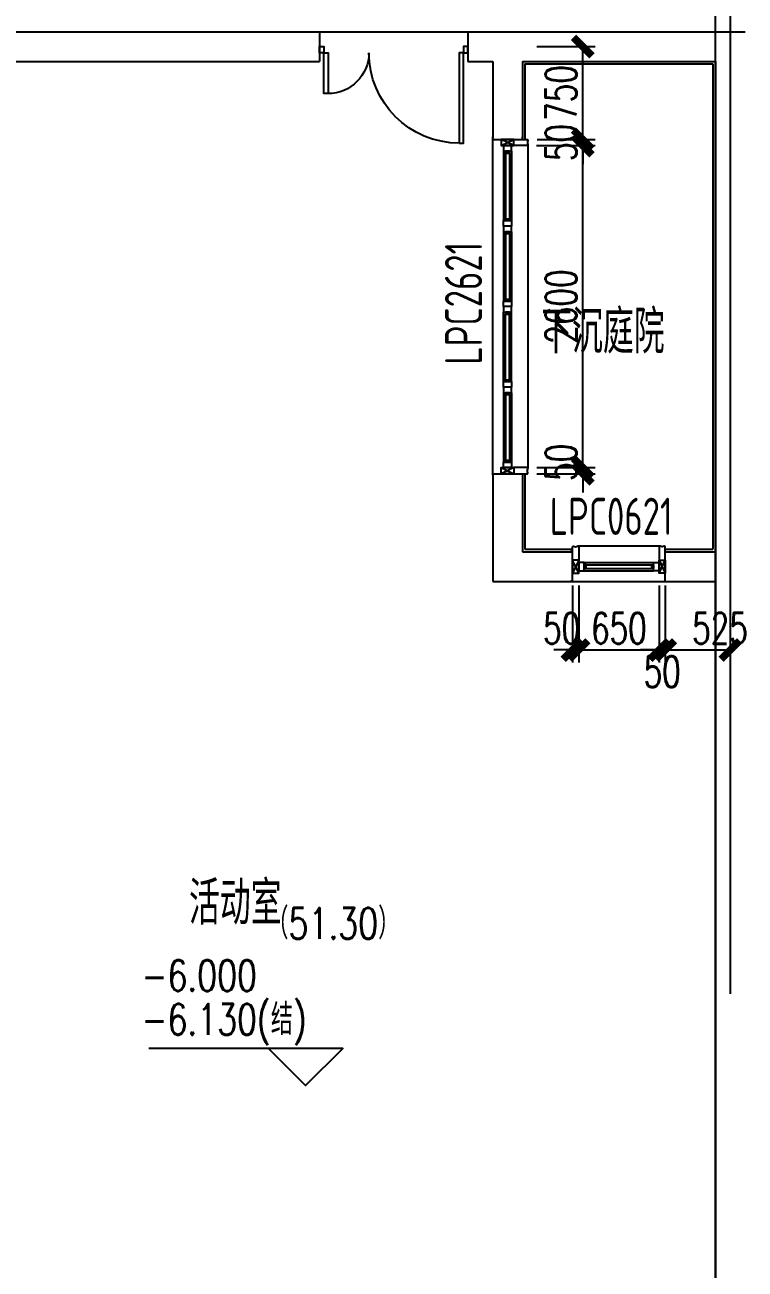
# Model space of a CAD drawing. Extents: x 296441 to 853063, y 459050 to 1117990.
# Drawn here: x 831123 to 836943, y 875658 to 885706 of the extents above; entities that cross this region are included whole.
import ezdxf

# ---------------------------------------------------------------- set-up
doc = ezdxf.new("R2010")
doc.units = 0
doc.header["$LTSCALE"] = 1000
doc.linetypes.add('20-GRID$0$CENTER2', pattern=[28.575, 19.05, -3.175, 3.175, -3.175])
for name, color, linetype in [('20-GRID$0$G-GRID', 8, '20-GRID$0$CENTER2'), ('20-PLAN-BS01-P$0$$2$A-ANNO-LEVL-TEXT', 255, 'Continuous'), ('20-PLAN-BS01-P$0$G-XREF', 2, 'Continuous'), ('BSMT-PLAN-BS01$0$A-WALL', 1, 'Continuous'), ('BSMT-PLAN-BS01$0$BSMT-PLAN-BS01-P$0$A-WALL', 1, 'Continuous'), ('DZ-PLAN-MAIN-FL01$0$A-WIND-IDEN', 33, 'Continuous'), ('E-TEXT-BS01-MI-20$0$A-ANNO-LEVL', 3, 'Continuous'), ('E-TEXT-BS01-MI-20$0$A-ANNO-LEVL-TEXT', 255, 'Continuous'), ('E-TEXT-BS01-MI-20$0$A-ROOM-IDEN', 4, 'Continuous'), ('E1-BS01-20$0$A-DOOR', 4, 'Continuous'), ('E1-BS01-20$0$A-FLOR', 23, 'Continuous'), ('E1-BS01-20$0$A-OVLK', 140, 'Continuous'), ('E1-BS01-20$0$A-SECT-WIND', 155, 'Continuous'), ('E1-BS01-20$0$A-SECT-WOOD', 17, 'Continuous'), ('E1-BS01-20$0$A-WALL', 1, 'Continuous'), ('E1-BS01-20$0$A-WALL-FNSH', 6, 'Continuous'), ('E1-BS01-20$0$G-XREF', 2, 'Continuous'), ('G-XREF', 2, 'Continuous'), ('menchuangtao1$0$A-DETL-STONE', 42, 'Continuous'), ('menchuangtao1$0$A-WALL', 1, 'Continuous'), ('menchuangtao1$0$A_CUR_FRAME', 112, 'Continuous'), ('ZT0_默认图层-----PM、LM、DY、JD', 7, 'Continuous'), ('ZT1_Dim---标注---PM、LM、DY、JD', 252, 'Continuous')]:
    doc.layers.add(name, color=color, linetype=linetype)
doc.styles.add('20-PLAN-BS01-P$0$$2$GOA_01_thin_0.75', font='romans.shx', dxfattribs={"width": 0.75, "bigfont": 'hzdx.shx'})
doc.styles.add('E-TEXT-BS01-MI-20$0$GOA_01_thin_0.75', font='romans.shx', dxfattribs={"width": 0.75, "bigfont": 'hzdx.shx'})
doc.styles.get("Standard").update_dxf_attribs({"font": 'gbenor.shx', "bigfont": 'gbcbig.shx'})
doc.styles.add('ZT-DIMSTYLE', font='ROMANS.shx', dxfattribs={"width": 0.7, "bigfont": 'CHINESE.shx'})
doc.dimstyles.new('ZT-DIM100', dxfattribs={"dimscale": 100, "dimtxt": 2.5, "dimasz": 1.5, "dimexe": 1, "dimexo": 1, "dimgap": 0.5, "dimtad": 1, "dimdec": 0, "dimdsep": 46, "dimtxsty": 'ZT-DIMSTYLE', "dimblk": 'ARCHTICK', "dimcen": 2.5, "dimclrd": 175, "dimclre": 175, "dimclrt": 7, "dimazin": 2, "dimtfac": 1, "dimtix": 1, "dimtmove": 2, "dimatfit": 3, "dimfxl": 0, "dimarcsym": 0})

# ---------------------------------------------------------------- blocks, each defined once
blk = doc.blocks.new('E-TEXT-BS01-MI-20')
at = {"layer": 'E-TEXT-BS01-MI-20$0$A-ANNO-LEVL'}
blk.add_lwpolyline([(-3732, 3609), (-3432, 3309), (-3132, 3609), (-4698, 3609)], dxfattribs=at)
at = {"layer": 'E-TEXT-BS01-MI-20$0$A-ANNO-LEVL-TEXT', "style": 'E-TEXT-BS01-MI-20$0$GOA_01_thin_0.75', "width": 0.75}
for s, p in [('-6.000', (-4757, 4073)), ('-6.130(结)', (-4757, 3719))]:
    blk.add_text(s, height=250, dxfattribs=at).set_placement(p)
at = {"layer": 'E-TEXT-BS01-MI-20$0$A-ROOM-IDEN', "style": 'E-TEXT-BS01-MI-20$0$GOA_01_thin_0.75', "width": 0.75}
for s, p in [('下沉庭院', (-1528, 9221)), ('活动室', (-4374, 4609))]:
    blk.add_text(s, height=350, dxfattribs=at).set_placement(p)
blk = doc.blocks.new('*U1568')
at = {"layer": 'E1-BS01-20$0$A-SECT-WIND'}
for p, q in [((45, 32.5), (605, 32.5)), ((60, 15), (590, 15)), ((45, -32.5), (605, -32.5)), ((60, -15), (590, -15))]:
    blk.add_line(p, q, dxfattribs=at)
at = {"layer": 'E1-BS01-20$0$A-SECT-WOOD'}
for points in [[(0, 32.5), (45, 32.5), (45, -32.5), (0, -32.5)], [(60, 15), (60, -15), (45, -15), (45, 15)], [(590, 15), (590, -15), (605, -15), (605, 15)], [(650, 32.5), (605, 32.5), (605, -32.5), (650, -32.5)]]:
    blk.add_lwpolyline(points, close=True, dxfattribs=at)
blk = doc.blocks.new('menchuangtao1')
at = {"layer": 'menchuangtao1$0$A-DETL-STONE'}
blk.add_lwpolyline([(-10, -52), (-10, -159, -0.471625), (-15, -162, -0.528396), (-19, -165, 0.241692), (-51, -165, -0.528396), (-55, -162, -0.471625), (-60, -159), (-60, -52)], format="xyb", close=True, dxfattribs=at)
at = {"layer": 'menchuangtao1$0$A-WALL'}
for p, q in [((-10, 120), (-10, -120)), ((-10, 120), (10, 120)), ((-10, -120), (10, -120))]:
    blk.add_line(p, q, dxfattribs=at)
at = {"layer": 'menchuangtao1$0$A_CUR_FRAME'}
for p, q in [((-60, -52), (-10, 52)), ((-60, 52), (-10, -52))]:
    blk.add_line(p, q, dxfattribs=at)
blk.add_lwpolyline([(-10, -52), (-10, 52), (-60, 52), (-60, -52)], close=True, dxfattribs=at)
blk = doc.blocks.new('E1-BS01-20$0$door-dixiashi-1200')
for points in [[(0, 0), (35, 0), (35, -50), (0, -50)], [(1200, 0), (1165, 0), (1165, -50), (1200, -50)], [(70, -780), (35, -780), (35, -50), (70, -50)], [(1130, -380), (1165, -380), (1165, -50), (1130, -50)]]:
    blk.add_lwpolyline(points, close=True)
for centre, radius, start, end in [((70, -50), 730, 270, 0), ((1130, -50), 330, 180, 270)]:
    blk.add_arc(centre, radius, start, end)
blk = doc.blocks.new('YQ121111477')
at = {"layer": '20-GRID$0$G-GRID'}
blk.add_line((68700, 31320.2), (68700, 938.6), dxfattribs=at)
at = {"layer": 'BSMT-PLAN-BS01$0$A-WALL', "color": 1, "elevation": -0.2}
blk.add_lwpolyline([(68580, 1340.2), (68580, 21940.2)], dxfattribs=at)
at = {"layer": 'BSMT-PLAN-BS01$0$BSMT-PLAN-BS01-P$0$A-WALL', "color": 1, "elevation": -0.2}
blk.add_lwpolyline([(68580, 1340.2), (68580, 21940.2)], dxfattribs=at)
at = {"layer": 'E1-BS01-20$0$A-FLOR'}
blk.add_line((65380, 20040.2, 0), (66580, 20040.2, 0), dxfattribs=at)
at = {"layer": 'E1-BS01-20$0$A-OVLK'}
for p, q in [((66780, 16460.2, 0), (66780, 19180.2, 0)), ((67065, 19128.3, 0), (67065, 16512.3, 0)), ((68133.1, 15885.2, 0), (67466.9, 15885.2, 0)), ((67415, 15600.2, 0), (68185, 15600.2, 0))]:
    blk.add_line(p, q, dxfattribs=at)
at = {"layer": 'E1-BS01-20$0$A-WALL'}
for p, q in [((59220, 20040.2, 0), (65380, 20040.2, 0)), ((65380, 20040.2, 0), (65380, 19800.2, 0)), ((66580, 20040.2, 0), (66580, 19800.2, 0)), ((66580, 20040.2, 0), (66780, 20040.2, 0)), ((66780, 20040.2, 0), (68820, 20040.2, 0)), ((59220, 19800.2, 0), (65380, 19800.2, 0)), ((66580, 19800.2, 0), (66780, 19800.2, 0)), ((66780, 19800.2, 0), (66780, 19180.2, 0)), ((67020, 19800.2, 0), (68580, 19800.2, 0)), ((67020, 19800.2, 0), (67020, 19180.2, 0)), ((68580, 19800.2, 0), (68580, 15840.2, 0)), ((66780, 16460.2, 0), (66780, 15600.2, 0)), ((67020, 16460.2, 0), (67020, 15840.2, 0)), ((67020, 15840.2, 0), (67415, 15840.2, 0)), ((68185, 15840.2, 0), (68580, 15840.2, 0)), ((68580, 15840.2, 0), (68580, 4740.2, 0)), ((66780, 15600.2, 0), (67415, 15600.2, 0)), ((68185, 15600.2, 0), (68580, 15600.2, 0))]:
    blk.add_line(p, q, dxfattribs=at)
at = {"layer": 'E1-BS01-20$0$A-WALL-FNSH'}
for p, q in [((67040, 19780.2, 0), (68560, 19780.2, 0)), ((67040, 19780.2, 0), (67040, 19170.2, 0)), ((68560, 19780.2, 0), (68560, 15860.2, 0)), ((67040, 16470.2, 0), (67040, 15860.2, 0)), ((67040, 15860.2, 0), (67425, 15860.2, 0)), ((68175, 15860.2, 0), (68560, 15860.2, 0))]:
    blk.add_line(p, q, dxfattribs=at)
for p, xscale, rotation in [((66900, 19120.2, 0), -1.000000000000002, 90), ((66900, 18470.2, 0), -1.000000000000002, 90), ((66900, 17170.2, 0), -1.000000000000002, 90), ((67475, 15720.2, 0), -1, 180)]:
    blk.add_blockref('*U1568', p, dxfattribs=dict(xscale=xscale, rotation=rotation))
at = {"rotation": 90}
blk.add_blockref('*U1568', (66900, 17170.2, 0), dxfattribs=at)
at = {"layer": '20-PLAN-BS01-P$0$G-XREF'}
blk.add_blockref('E-TEXT-BS01-MI-20', (68700, 8220.2, 0), dxfattribs=at)
at = {"layer": 'E1-BS01-20$0$A-DOOR', "xscale": -1}
blk.add_blockref('E1-BS01-20$0$door-dixiashi-1200', (66580, 19920.2, 0), dxfattribs=at)
at = {"layer": 'E1-BS01-20$0$G-XREF'}
for p, rotation in [((66900, 19180.2, 0), 90), ((67415, 15720.2, 0), 180)]:
    blk.add_blockref('menchuangtao1', p, dxfattribs=dict(at, rotation=rotation))
for p, xscale, rotation in [((66900, 16460.2, 0), -1.000000000000002, 90), ((68185, 15720.2, 0), -1, 180)]:
    blk.add_blockref('menchuangtao1', p, dxfattribs=dict(at, xscale=xscale, rotation=rotation))
at = {"layer": '20-PLAN-BS01-P$0$$2$A-ANNO-LEVL-TEXT', "style": '20-PLAN-BS01-P$0$$2$GOA_01_thin_0.75', "width": 0.75}
blk.add_text('（51.30）', height=250, dxfattribs=at).set_placement((64952.8, 12713.8, 0))
blk = doc.blocks.new('_ArchTick')
at = {"color": 0, "linetype": 'ByBlock', "const_width": 0.4}
blk.add_lwpolyline([(-0.5, -0.5), (0.5, 0.5)], dxfattribs=at)
blk = doc.blocks.new('*D1729')
at = {"layer": 'Defpoints', "color": 0, "ltscale": 1000, "transparency": 16777216}
for p in [(39037, 4200, 0), (39508, 4200), (39040, 3450)]:
    blk.add_point(p, dxfattribs=at)
at = {"layer": 'ZT1_Dim---标注---PM、LM、DY、JD', "color": 175, "linetype": 'ByBlock', "lineweight": -2, "ltscale": 1000, "transparency": 16777216}
for p, q in [((39137, 4200), (39608, 4200)), ((39508, 3450), (39508, 4200)), ((39140, 3450), (39608, 3450))]:
    blk.add_line(p, q, dxfattribs=at)
at = {"layer": 'ZT1_Dim---标注---PM、LM、DY、JD', "color": 175, "lineweight": -2, "ltscale": 1000, "transparency": 16777216, "xscale": 150, "yscale": 150, "zscale": 150}
for p, rotation in [((39508, 4200), 90), ((39508, 3450), 270)]:
    blk.add_blockref('_ArchTick', p, dxfattribs=dict(at, rotation=rotation))
at = {"layer": 'ZT1_Dim---标注---PM、LM、DY、JD', "color": 7, "ltscale": 1000, "transparency": 16777216, "insert": (39333, 3825), "char_height": 250, "attachment_point": 5, "rotation": 90, "style": 'ZT-DIMSTYLE'}
blk.add_mtext('750', dxfattribs=at)
blk = doc.blocks.new('*D1730')
at = {"layer": 'Defpoints', "color": 0, "ltscale": 1000, "transparency": 16777216}
for p in [(39035, 3400), (39508, 3400), (39037, 800)]:
    blk.add_point(p, dxfattribs=at)
at = {"layer": 'ZT1_Dim---标注---PM、LM、DY、JD', "color": 175, "linetype": 'ByBlock', "lineweight": -2, "ltscale": 1000, "transparency": 16777216}
for p, q in [((39135, 3400), (39608, 3400)), ((39508, 800), (39508, 3400)), ((39137, 800), (39608, 800))]:
    blk.add_line(p, q, dxfattribs=at)
at = {"layer": 'ZT1_Dim---标注---PM、LM、DY、JD', "color": 175, "lineweight": -2, "ltscale": 1000, "transparency": 16777216, "xscale": 150, "yscale": 150, "zscale": 150}
for p, rotation in [((39508, 3400), 90), ((39508, 800), 270)]:
    blk.add_blockref('_ArchTick', p, dxfattribs=dict(at, rotation=rotation))
at = {"layer": 'ZT1_Dim---标注---PM、LM、DY、JD', "color": 7, "ltscale": 1000, "transparency": 16777216, "insert": (39333, 2100), "char_height": 250, "attachment_point": 5, "rotation": 90, "style": 'ZT-DIMSTYLE'}
blk.add_mtext('2600', dxfattribs=at)
blk = doc.blocks.new('*D1731')
at = {"layer": 'Defpoints', "color": 0, "ltscale": 1000, "transparency": 16777216}
for p in [(39037, 800), (39037, 750), (39508, 800)]:
    blk.add_point(p, dxfattribs=at)
at = {"layer": 'ZT1_Dim---标注---PM、LM、DY、JD', "color": 175, "linetype": 'ByBlock', "lineweight": -2, "ltscale": 1000, "transparency": 16777216}
for p, q in [((39508, 800), (39508, 950)), ((39137, 800), (39608, 800)), ((39137, 750), (39608, 750)), ((39508, 750), (39508, 800)), ((39508, 750), (39508, 600))]:
    blk.add_line(p, q, dxfattribs=at)
at = {"layer": 'ZT1_Dim---标注---PM、LM、DY、JD', "color": 175, "lineweight": -2, "ltscale": 1000, "transparency": 16777216, "xscale": 150, "yscale": 150, "zscale": 150}
for p, rotation in [((39508, 800), 270), ((39508, 750), 90)]:
    blk.add_blockref('_ArchTick', p, dxfattribs=dict(at, rotation=rotation))
at = {"layer": 'ZT1_Dim---标注---PM、LM、DY、JD', "color": 7, "ltscale": 1000, "transparency": 16777216, "insert": (39333, 842), "char_height": 250, "attachment_point": 5, "rotation": 90, "style": 'ZT-DIMSTYLE'}
blk.add_mtext('50', dxfattribs=at)
blk = doc.blocks.new('*D1759')
at = {"layer": 'Defpoints', "color": 0, "ltscale": 1000, "transparency": 16777216}
for p in [(40175, -52), (40700, -52), (40700, -673)]:
    blk.add_point(p, dxfattribs=at)
at = {"layer": 'ZT1_Dim---标注---PM、LM、DY、JD', "color": 175, "linetype": 'ByBlock', "lineweight": -2, "ltscale": 1000, "transparency": 16777216}
for p, q in [((40175, -152), (40175, -773)), ((40700, -152), (40700, -773)), ((40175, -673), (40700, -673))]:
    blk.add_line(p, q, dxfattribs=at)
at = {"layer": 'ZT1_Dim---标注---PM、LM、DY、JD', "color": 175, "lineweight": -2, "ltscale": 1000, "transparency": 16777216, "xscale": 150, "yscale": 150, "zscale": 150, "rotation": 180}
blk.add_blockref('_ArchTick', (40175, -673), dxfattribs=at)
at = {"layer": 'ZT1_Dim---标注---PM、LM、DY、JD', "color": 175, "lineweight": -2, "ltscale": 1000, "transparency": 16777216, "xscale": 150, "yscale": 150, "zscale": 150}
blk.add_blockref('_ArchTick', (40700, -673), dxfattribs=at)
at = {"layer": 'ZT1_Dim---标注---PM、LM、DY、JD', "color": 7, "ltscale": 1000, "transparency": 16777216, "insert": (40617, -498), "char_height": 250, "attachment_point": 5, "style": 'ZT-DIMSTYLE'}
blk.add_mtext('525', dxfattribs=at)
blk = doc.blocks.new('*D1760')
at = {"layer": 'Defpoints', "color": 0, "ltscale": 1000, "transparency": 16777216}
for p in [(40125, -52), (40175, -52), (40175, -673)]:
    blk.add_point(p, dxfattribs=at)
at = {"layer": 'ZT1_Dim---标注---PM、LM、DY、JD', "color": 175, "linetype": 'ByBlock', "lineweight": -2, "ltscale": 1000, "transparency": 16777216}
for p, q in [((40125, -152), (40125, -773)), ((40175, -152), (40175, -773)), ((40125, -673), (39975, -673)), ((40125, -673), (40175, -673)), ((40175, -673), (40325, -673))]:
    blk.add_line(p, q, dxfattribs=at)
at = {"layer": 'ZT1_Dim---标注---PM、LM、DY、JD', "color": 175, "lineweight": -2, "ltscale": 1000, "transparency": 16777216, "xscale": 150, "yscale": 150, "zscale": 150}
blk.add_blockref('_ArchTick', (40125, -673), dxfattribs=at)
at = {"layer": 'ZT1_Dim---标注---PM、LM、DY、JD', "color": 175, "lineweight": -2, "ltscale": 1000, "transparency": 16777216, "xscale": 150, "yscale": 150, "zscale": 150, "rotation": 180}
blk.add_blockref('_ArchTick', (40175, -673), dxfattribs=at)
at = {"layer": 'ZT1_Dim---标注---PM、LM、DY、JD', "color": 7, "ltscale": 1000, "transparency": 16777216, "insert": (40150, -848), "char_height": 250, "attachment_point": 5, "style": 'ZT-DIMSTYLE'}
blk.add_mtext('50', dxfattribs=at)
blk = doc.blocks.new('*D1761')
at = {"layer": 'Defpoints', "color": 0, "ltscale": 1000, "transparency": 16777216}
for p in [(39475, -52, 0), (40125, -52), (40125, -673)]:
    blk.add_point(p, dxfattribs=at)
at = {"layer": 'ZT1_Dim---标注---PM、LM、DY、JD', "color": 175, "linetype": 'ByBlock', "lineweight": -2, "ltscale": 1000, "transparency": 16777216}
for p, q in [((39475, -152), (39475, -773)), ((40125, -152), (40125, -773)), ((39475, -673), (40125, -673))]:
    blk.add_line(p, q, dxfattribs=at)
at = {"layer": 'ZT1_Dim---标注---PM、LM、DY、JD', "color": 175, "lineweight": -2, "ltscale": 1000, "transparency": 16777216, "xscale": 150, "yscale": 150, "zscale": 150, "rotation": 180}
blk.add_blockref('_ArchTick', (39475, -673), dxfattribs=at)
at = {"layer": 'ZT1_Dim---标注---PM、LM、DY、JD', "color": 175, "lineweight": -2, "ltscale": 1000, "transparency": 16777216, "xscale": 150, "yscale": 150, "zscale": 150}
blk.add_blockref('_ArchTick', (40125, -673), dxfattribs=at)
at = {"layer": 'ZT1_Dim---标注---PM、LM、DY、JD', "color": 7, "ltscale": 1000, "transparency": 16777216, "insert": (39800, -498), "char_height": 250, "attachment_point": 5, "style": 'ZT-DIMSTYLE'}
blk.add_mtext('650', dxfattribs=at)
blk = doc.blocks.new('*D1762')
at = {"layer": 'Defpoints', "color": 0, "ltscale": 1000, "transparency": 16777216}
for p in [(39425, -52, 0), (39475, -52, 0), (39475, -673)]:
    blk.add_point(p, dxfattribs=at)
at = {"layer": 'ZT1_Dim---标注---PM、LM、DY、JD', "color": 175, "linetype": 'ByBlock', "lineweight": -2, "ltscale": 1000, "transparency": 16777216}
for p, q in [((39425, -152), (39425, -773)), ((39475, -152), (39475, -773)), ((39425, -673), (39275, -673)), ((39425, -673), (39475, -673)), ((39475, -673), (39625, -673))]:
    blk.add_line(p, q, dxfattribs=at)
at = {"layer": 'ZT1_Dim---标注---PM、LM、DY、JD', "color": 175, "lineweight": -2, "ltscale": 1000, "transparency": 16777216, "xscale": 150, "yscale": 150, "zscale": 150}
blk.add_blockref('_ArchTick', (39425, -673), dxfattribs=at)
at = {"layer": 'ZT1_Dim---标注---PM、LM、DY、JD', "color": 175, "lineweight": -2, "ltscale": 1000, "transparency": 16777216, "xscale": 150, "yscale": 150, "zscale": 150, "rotation": 180}
blk.add_blockref('_ArchTick', (39475, -673), dxfattribs=at)
at = {"layer": 'ZT1_Dim---标注---PM、LM、DY、JD', "color": 7, "ltscale": 1000, "transparency": 16777216, "insert": (39337, -498), "char_height": 250, "attachment_point": 5, "style": 'ZT-DIMSTYLE'}
blk.add_mtext('50', dxfattribs=at)
blk = doc.blocks.new('*D1763')
at = {"layer": 'Defpoints', "color": 0, "ltscale": 1000, "transparency": 16777216}
for p in [(39040, 3450), (39508, 3450), (39035, 3400)]:
    blk.add_point(p, dxfattribs=at)
at = {"layer": 'ZT1_Dim---标注---PM、LM、DY、JD', "color": 175, "linetype": 'ByBlock', "lineweight": -2, "ltscale": 1000, "transparency": 16777216}
for p, q in [((39508, 3450), (39508, 3600)), ((39140, 3450), (39608, 3450)), ((39508, 3400), (39508, 3450)), ((39135, 3400), (39608, 3400)), ((39508, 3400), (39508, 3250))]:
    blk.add_line(p, q, dxfattribs=at)
at = {"layer": 'ZT1_Dim---标注---PM、LM、DY、JD', "color": 175, "lineweight": -2, "ltscale": 1000, "transparency": 16777216, "xscale": 150, "yscale": 150, "zscale": 150}
for p, rotation in [((39508, 3450), 270), ((39508, 3400), 90)]:
    blk.add_blockref('_ArchTick', p, dxfattribs=dict(at, rotation=rotation))
at = {"layer": 'ZT1_Dim---标注---PM、LM、DY、JD', "color": 7, "ltscale": 1000, "transparency": 16777216, "insert": (39333, 3425), "char_height": 250, "attachment_point": 5, "rotation": 90, "style": 'ZT-DIMSTYLE'}
blk.add_mtext('50', dxfattribs=at)
blk = doc.blocks.new('20200213132654')
at = {"layer": 'ZT1_Dim---标注---PM、LM、DY、JD', "ltscale": 1000}
for base, p1, p2, picture, middle in [((39507.6, 4200), (39040, 3450), (39037.4, 4200, 0), '*D1729', (39332.6, 3825)), ((39507.6, 3450), (39034.9, 3400), (39040, 3450), '*D1763', (39332.6, 3425)), ((39507.6, 3400), (39037.4, 800), (39034.9, 3400), '*D1730', (39332.6, 2100))]:
    dim = blk.add_linear_dim(base=base, p1=p1, p2=p2, angle=90, dimstyle='ZT-DIM100', dxfattribs=at)
    dim.commit()
    dim.dimension.update_dxf_attribs({"geometry": picture, "text_midpoint": middle})
dim = blk.add_linear_dim(base=(39507.6, 800), p1=(39037.4, 750), p2=(39037.4, 800), angle=90, dimstyle='ZT-DIM100', dxfattribs=at)
dim.commit()
dim.dimension.update_dxf_attribs({"geometry": '*D1731', "text_midpoint": (39332.6, 841.7), "dimtype": 128})
for base, p1, p2, picture, middle in [((39475, -673.1, 0), (39425, -52.5, 0), (39475, -52.5, 0), '*D1762', (39337.5, -498.1, 0)), ((40175, -673.1, 0), (40125, -52.5, 0), (40175, -52.5, 0), '*D1760', (40150, -848.1, 0)), ((40700, -673.1, 0), (40175, -52.5, 0), (40700, -52.5, 0), '*D1759', (40616.7, -498.1, 0))]:
    dim = blk.add_linear_dim(base=base, p1=p1, p2=p2, dimstyle='ZT-DIM100', dxfattribs=at)
    dim.commit()
    dim.dimension.update_dxf_attribs({"geometry": picture, "text_midpoint": middle, "dimtype": 128})
dim = blk.add_linear_dim(base=(40125, -673.1, 0), p1=(39475, -52.5, 0), p2=(40125, -52.5, 0), dimstyle='ZT-DIM100', dxfattribs=at)
dim.commit()
dim.dimension.update_dxf_attribs({"geometry": '*D1761', "text_midpoint": (39800, -498.1, 0)})

msp = doc.modelspace()

# ---------------------------------------------------------------- block references
at = {"layer": 'G-XREF'}
msp.add_blockref('YQ121111477', (768123.1, 865610.4), dxfattribs=at)
at = {"layer": 'ZT0_默认图层-----PM、LM、DY、JD', "ltscale": 1500}
msp.add_blockref('20200213132654', (796123.1, 881330.6, 0), dxfattribs=at)

# ---------------------------------------------------------------- texts
at = {"layer": 'DZ-PLAN-MAIN-FL01$0$A-WIND-IDEN', "color": 2, "width": 0.8}
msp.add_text('LPC2621', height=300, rotation=90, dxfattribs=at).set_placement((834817.7, 882962, 0))
msp.add_text('LPC0621', height=300, dxfattribs=at).set_placement((835364.5, 881587.2, 0))

doc.saveas('drawing.dxf')
